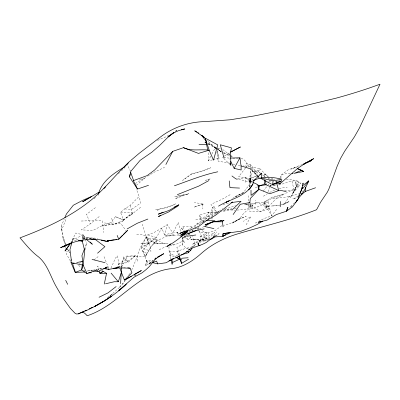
<?xml version="1.0" encoding="UTF-8"?>
<svg xmlns="http://www.w3.org/2000/svg" width="400" height="400" viewBox="0 0 400 400"><rect width="100%" height="100%" fill="white"/><g stroke="black" fill="none" stroke-linecap="round" stroke-linejoin="round"><path stroke-width="0.3" stroke-dasharray="2 1.5" d="M264.38 177.16L264.4 174.06L268.54 176.425M249.8 187.055L249.905 178.515L257.705 175.595L252.26 169.83M249.945 187.04L250.575 168.665M212.635 216.305L212.55 219.33L211.03 218.43M212.65 215.7L212.66 207.285L214.335 206.715L216.535 212.385L209.505 217.53L212.66 207.285L216.535 212.385L218.31 211.86M245.115 182.385L245.3 177.725L237.35 178.835L249.68 182.035L252.63 181.065M255.605 204.37L255.78 200.27M65.485 244.65L63.1 239.23L61.71 229.945L66.45 218.125M249.89 187.1L250.46 178.18L253.96 180.385M251.91 170.115L252.57 171.145L249.68 182.035L250.51 169.27M137.265 261.18L137.675 256.27M149.16 243.765L148.93 243.195L140.965 243.345L149.115 242.785L150.98 251.2L141.515 247.955L148.93 243.195L156.415 237.52L161.73 228.13L167.225 224.64L172.855 232.95L177.135 232.5L181.28 233.755M280.505 178.3L280.905 175.255L288.5 169.625L297.42 166.83L291.275 169.055L301.655 164.675M125.945 256.495C126.505 254.73 137.635 258.34 135.545 255.49L125.945 256.495L128.105 262.385L118.53 264.195L119.445 266.915M200.16 240.195L200.95 239.78L200.095 236.865L207.165 235.09L200.95 239.78L196.685 239.09L190.865 239.33L200.03 240.01L199.665 241.5L207.8 238.04L200.405 240.225L200.03 240.01L192.1 244.425L199.665 241.5L214.52 232.345L211.43 236.01L208.155 238.205L200.405 240.225L190.865 239.33L189.575 234.055L182.215 237.99L182.725 241.14L182.21 244.62L176.84 247.38L179.81 254.45L181.49 253.865M76.385 240.475L72.845 240.06L73.095 238.38L75.79 233.02L83.24 234.905L84.955 238.835M82.63 238.885L83.24 234.905M153.585 260.255L145.605 265.855L146.675 260.24L152.88 260.755M249.68 182.035L250.43 178.375L257.705 175.595L251.145 169.825M212.49 159.865L208.315 160.895L208.995 157.61L207.965 151.47M121.695 266.96L123.855 256.74L120.88 266.74M85.03 249.75L86.505 243.41L84.98 247.495M180.235 231.21L180.02 228.69L178.305 222.47L172.855 232.95L164.585 234.72L167.225 224.64M145.605 265.855L146.865 261.3L146.675 260.24L148.245 264.17L151.03 263.13M72.1 241.925L73.095 238.38L78.265 239.945M250.325 207.6L249.325 211.09L259.965 211.755L267.865 209.14L268.26 206.82L268.185 201.815L256.895 202.7L248.97 204.445L245.555 203.885L252.265 208.925L260.41 205.73L268.185 201.815M229.79 163.16L218.09 161.185L219.045 158.25L217.06 149.915M251.14 165.555L250.245 167.01L257.42 173.055L250.6 164.755L250.18 165.27L250.245 167.01L259.665 168.525L258.615 171.76L260.15 173.09L257.935 170.55L253.53 172.03L258.615 171.76L257.935 170.55M268.14 191.675L269.89 187.32M270.11 186.775L270.765 185.14L275.765 185.47L269.785 185.2M131.73 270.055L136.315 258.9C138.77 250.355 142.62 242.115 147.825 234.91L153.995 232.55L161.73 228.13L164.585 234.72M221.835 225.68L215.02 230.615L207.88 232.705L206.555 232.705L203.19 240.855L197.91 243.34M198.945 226.875L198.29 228.445L196.795 229.41M258.415 221.465L263.645 218.735L271.665 215.79L269.97 209.24L264.835 204.165L262.86 203.1L264.265 201.995L272.4 198.215L282.885 197.725L291.535 196.115L295.84 187.255M61.71 229.945L61.37 225.885L64.16 219.265M110.97 268.065L115.605 257.845L117.665 255.9L118.895 266.57L119.965 266.965M286.29 179.445L288.62 178.965L297.765 181.145L300.435 183.105L298.925 186.235L297.69 187.625M73.095 238.38L71.07 242.13M136.695 234.61L141.325 234.4L145.145 235.92L146.295 236.8L141.17 247.275L148.93 243.195L146.295 236.8L142.21 224.21M296.185 186.82L292.77 193.18L297.28 188.085M296.455 186.27L298.63 181.87L296.955 185.1M208.315 160.895L210.86 156.045M211.99 153.89L215.095 147.965L207 140.24M203.155 222.105L208.345 212.205L216.74 212.245L218.475 211.745M83.395 239.085L83.95 238.045L82.36 235.17L72.845 240.06M135.795 256.54L139.4 256.245L145.33 256.735L151.225 246.38L157.08 240.365L152.175 245.135L157.96 240.225L166.03 236.66L174.78 234.845L164.89 235.325L174.23 235.31L180.255 234.81M150.9 246.465L145.33 256.735M291.535 196.115L296.53 187.305M199.665 241.5L200.405 240.225M246.125 224.845L250.955 216.495L243.285 221.395M128.67 275.26L130.56 272.155M302.235 192.225L304.12 189.145M121.44 267.04L126.47 258.845L126.85 259.2M269.97 209.24L263.935 206.835L283.245 204.76L284.79 203.585L289.17 196.55L299.13 193.845M250.57 205.625L248.055 209.61L243.89 213.09L239.795 218.47L232.65 223L241.345 218.1M292.77 193.18L296.495 187.255M98.06 195.3L98.685 194.365M192.485 230.095L191.805 231.055L194.71 230.245M194.525 227.21L197.24 223.36L204.755 219.625L212.715 213.28M71.625 242.14L72.355 241.155L71.335 241.845M185.77 234.305L183.545 237.28L188.455 239.61L192.075 235.89M112.04 221.18L115.46 216.645L123.45 220.105L132.525 213.585L130.78 215.1L141.365 206.7M221.32 151.995L220.245 151.48L221.16 150.27M276.625 209.42L271.665 215.79L264.835 204.165L264.265 201.995L272.995 196.735L283.745 194.25L276.26 198.62L268.26 206.82L259.965 211.755L251.16 204.69L256.895 202.7L268.26 206.82L264.265 201.995M245.43 168.04L238.67 176.7L249.905 178.515L250.285 183.35L243.535 192.445L231.175 199.11M245.805 167.555L246.93 166.115L247.865 166.94M149.115 242.785L142.86 250.745L145.265 256.575L147.26 253.25L144.11 252.615L141.27 249.68M263.2 191.11L269.165 183.57M190.46 228.905L192.345 226.56L182.985 226.86L181.565 228.11L183.58 231.075M125.455 280.37L119.2 287.69L124.5 281.73M214.17 235.15L216.865 231.945M203.245 222.205L208.545 215.92L208.345 212.205L217.77 212.43M199.665 215.005L199.795 218.37L202.865 222.655L199.665 215.005L208.345 212.205M199.15 225L200.255 223.735L197.24 223.36M111.6 222.24L102.28 225.605L92.98 230.425L81.28 229.88L90.22 223.935L100.325 215.655M294.65 202.725L290.015 207.405L291.865 205.875M130.11 205.455L132.345 212.43L123.45 220.105L120.555 212.295L124.795 208.895L130.11 205.455L139.04 196.54L136.38 189.05M118.39 173.76L119.725 172.475M121.505 170.765L125.06 167.345M297.535 185.87L300.435 183.105M119.405 287.475L109.865 296M296.365 186.95C289.455 192.625 280.7 195.265 272.4 198.215M134.59 275.995L136.405 274.4L134.525 275.93M136.28 185.36L145.615 177.45M185.93 234.535L190.03 230.965M153.02 260.7L148.565 264.555L150.895 262.63M94.045 198.735L96.275 196.825M67.57 251.635L68.995 250.42M267.85 182.615L269.745 181.035M93.99 259.95L98.08 256.65M191.5 247.55L195.275 244.585L197.385 243.59M109.835 296.045L112.52 293.96L108.325 297.155M175.745 131.16L176.635 130.485L175.08 131.425M95.455 207.635L86.33 214.475L86.815 214.625L90.22 223.935M175.205 131.56L176.635 130.485M192.175 230.995L195.555 228.47M127.735 261.31L135.545 255.49L128.105 262.385L123.135 256.57M215.66 236.145L219.085 233.695L215.015 235.915M107.095 298.095L108.94 296.74M214.96 214.33L218.825 211.51M219.31 211.16L222.69 208.695M224.095 156.37L222.595 157.4L229.95 164.47M224.595 156.025L229.605 152.58L230.01 156.82M123.235 219.895L132.525 213.585M118.53 264.195L126.47 258.845M200.095 236.865L206.555 232.705L201.665 230.565M298.225 195.95L293.04 199.245L297.465 197.26M147.68 176.19L154.385 172.105L164.61 167.345M79.27 263.415L80.755 262.515M187.94 229.88L196.16 224.905L204.335 221.305M263.345 196.235L267.53 193.695M269.625 192.425L275.16 189.945M168.86 135.185L166.785 136.44L156.78 140.71M232.65 223L239.14 219.155L246.21 216.38C238.3 218.54 231.77 224.125 223.565 225.255M135.285 183.55L144.585 178.075L138.76 179.64M252.59 180.885L250.995 181.81L245.3 177.725L252.66 181.835M230.105 194.695L221.58 199.505L213.17 203.315L210.885 204.825L214.335 206.715M188.71 234.375L183.545 237.28L185.985 236.88M204.245 226.385L199.935 228.79L197.61 229.435M283.245 204.76L289.06 201.57L281.3 204.585M255.275 223.11L257.89 221.74M243.76 192.505L234.635 196.98L243.235 192.755M284.79 203.585L289.06 201.57M169.74 245.73L175.25 244.635L182.725 241.14M159.09 249.7L166.675 246.34M210.265 238.275L203.645 241.18L208.38 239.875M183.615 195.045L175.04 198.75L188.99 193.73L174.845 196.63L188.99 193.73M257.26 186.895L255.625 187.565L257.375 187.095M216.535 212.385L218.765 211.53M203.46 204.065L193.875 207.245L203.46 204.065L194.32 202.515M185.94 234.33L187.055 233.94M297.765 181.145C290.42 179.555 284.115 184.535 276.95 185.21M224.895 209.19L235.525 205.655M86.935 271.17L88.755 270.565L94.735 269.745M184.835 248.685L177.34 251.155L168.5 251.37L171.335 253.855L176.09 256.79M176.1 255.59L179.81 254.45M223.64 210.285L232.035 208.74M223.68 210.255L225.415 209.76L234.74 210.155M232.145 209.255L221.39 211.825M234.49 208.59L236.245 208.09L235.045 208.275M199.795 218.37L208.545 215.92M208.83 239.395L203.19 240.855L198.72 229.475M182.49 237.275L184.51 243.15L182.215 237.99L182.21 244.62L186.435 248.295L192.805 246.655L195.275 244.585L192.29 236.47M117.14 267.01L118.895 266.57L123.02 267.155M213.085 159.72L219.045 158.25L216.63 151.965M102.325 268.22L97.725 269.34L101.24 268.72M223.065 204.415L230.135 202.82M185.295 230.555L188.215 229.9M195.785 219.895L204.36 218.27M272.785 206.05L279.475 204.9M279.11 188.465L287.225 187.145M158.22 209.4L157.7 209.48L166.705 207.305L175.67 203.875L167.69 207.67L155.51 209.715M192.67 246.43L194.505 246.15M194.765 228.805L198.29 228.445L197.39 227.84M87.22 238.97L84.665 236.325L82.36 235.17L82.485 238.415L88.24 237.83L94.33 238.035L97.935 238.955M157.725 243.49L155.575 243.47L146.295 236.8L146.88 238.76L155.625 238.935L157.14 243.865L166.12 243.24L168.88 243.8M93.435 270.185L88.755 270.565L92.26 270.905M237.14 210.065L244.835 209.545L252.94 205.92L252.265 208.925L251.165 207.435M157.14 243.865L165.91 243.54M81.28 221.025L90.945 220.725M208.11 144.36L210.545 144.34M120.555 212.295L132.345 212.43M91.89 220.69L102.375 220.85L103.645 232.525M206.555 232.705L200.01 232.57L198.33 230.125M269.615 185.11L270.765 185.14M232.865 158.635L238.415 158.845M284.42 190.26L294.28 190.675L291.835 180.86M290.255 173.325L287.265 173.19L280.905 175.255L281.045 177.605M278.395 181.255L276.115 181.135L277.095 181.71M246.93 166.115L243.125 165.855M240.23 165.645L236.965 165.34M82.485 238.415L85.48 238.63M86.075 238.67L87.875 238.8M124.795 208.895L131.52 209.4L140.765 202.98L139.04 196.54M241.025 158.715L242.705 158.865L244.58 160.195L250.585 168.055M104.48 222.945L113.795 224.08L120.96 223.66L125.855 230.485M223.785 157.53L229.145 158.095L229.94 159.72M172.355 244.255L175.25 244.635M123.61 267.24L125.375 267.49M271.645 179.45L274.645 179.9M244.405 204.535L249.285 205.325M251.72 205.725L252.94 205.92L251.235 205.45M278.74 180.57L279.885 180.77M217.62 148.055L220.59 148.58M91.08 238.45L88.24 237.83L91.205 238.54M216.41 147.87L220.385 148.765M150.925 262.255L146.865 261.3L141.515 247.955M83.415 270.325L85.175 270.745M91.445 238.44L82.41 236.255L85.715 238.92M250.6 164.755L246.06 163.6L249.315 167.375M246.12 204.04L250.67 205.295M223.685 152.485L224.72 152.775M180.385 235.555L178.17 234.89L177.135 232.5L182.71 234.37M147.825 234.91L156.415 237.52L149.08 243.14L146.295 236.8M207.92 143.29L211.81 144.605L216.215 147.99M186.435 248.295L188.7 249.09M272.305 179.915L268.885 178.695L270.56 179.405M275.73 181.14L276.87 181.545M252.6 182.405L250.995 181.81L250.43 178.375M233.11 164.005L234.8 164.64M220.245 151.48L221.38 151.96M223.66 152.91L229.925 155.53M230.495 155.77L233.255 157.075M170.805 259.06L169.81 254.905L174.8 256.99M275.58 181.54L276.695 182.015M115.46 216.645L123.45 220.105M198.405 229.135L197.32 228.66L197.99 229.64M216.22 148.47L207.73 142.835M223.475 153.025L231.025 156.625M208.165 143.955L215.84 148.135M155.575 243.47L146.88 238.76L147.685 241.64M271.13 177.9L274.755 179.97M155.625 238.935L163.13 243.325M289.17 196.55L292.265 198.37M229.88 154.93L221.775 148.79M230.345 155.24L232.205 156.485M216.01 148.33L213.97 146.96L215.095 147.965L215.535 149.105M216.52 148.67L221.105 151.755L216.705 148.365M216.78 148.725L221.105 151.755L216.32 148.11M177.135 232.5L180.59 235.075M262.48 174.865L266.215 177.705M184.15 236.095L188.455 239.61M100.965 269.395L97.305 266.065L98.68 269.95M101.42 269.815L102.795 271.06M130.895 171.245L130.135 170.52L127 164.08M259.665 168.525L267.625 176.36L264.4 174.06L264.875 177.03M78.63 265.225L81.15 267.94M258.02 177.055L251.755 170.205M254.64 172.5L258.095 177.05M190.48 230.755L191.145 231.69M181.565 228.11L183.54 230.95M278.66 183.855L279.29 184.91M70.41 260.995L66.695 254.565L66.16 250.89M207.88 232.705L208.795 234.325M67.505 248.965L69.55 252.685L67.555 248.99M269.435 180.105L270.33 182.07M104.045 256.69L108.84 268.565M171.06 255.06L169.04 250.425L168.94 246.21M85.2 239.4L86.975 243.51M179.175 255.78L177.34 251.155L178.735 255.68M169.81 254.905L171.17 258.345M111.545 218.25L113.12 222.32M182.985 226.86L184.46 230.7M267.975 177.365L268.505 178.87M65.755 244.48L62.71 235.535L61.37 225.885M180.55 232.38L181.02 234.135M63.425 237.635L65.275 244.765M248.97 204.445L248.32 200.25L248.305 195.76M202.205 204.275L202.9 208.945M65.63 247.215L65.805 248.44M217.03 151.1L218.09 161.185M191.77 173.83L182.66 180.345L191.835 173.9L201.51 171.29L210.765 167.79L201.095 171.31L191.77 173.83M123.425 220.74L113.3 224.38L102.28 225.605L113.305 224.335L123.425 220.74M210.12 178.905L205.555 180.31L210.12 178.905"/><path stroke-width="0.6" d="M286.23 191.615L281.535 190.57L278.745 190.545L264.34 183.98L264.365 179.64M280.23 206.81L280.305 201.44M84.93 272.015L75.155 272.365L71.055 262.64L71.125 259.735M181.29 254.73L188.265 252.77L188.315 250.92L186.13 252.025M120.585 283.665L121.57 267.565M250.79 206.985L249.875 202.57L250.255 198.57L258.885 189.37L259.03 185.885L255.82 183.6L253.135 182.605M198.335 242.95L198.22 245.11L198.1 242.865M230.45 232.68L222.93 236.205L223.065 233.645L229.765 232.615M300.985 195.03L305.26 191.46L305.635 187.185M148.56 185.315L137.495 189.045L129.59 177.005L130.045 174.02M272.565 184.44L281.715 180.8L272.195 184.53L272.565 184.44L273.115 180.865L281.905 179.26C272.58 176.905 261.835 175.945 253.175 180.82M230.585 162.875L230.815 165.3L230.68 152.055L231.4 147.82L220.27 144.79L224.09 158.115M298.125 198.625L301.985 188.63L303.15 183.065L302.705 184.15M104.255 284.085L106.565 273.295L103.25 271.48L99.665 272.725L99.075 271.06M129.59 177.005L130.895 171.245L140.085 160.38L151.89 152.17L159.555 145.54L168.515 136.69L173.96 132.5M74.3 263.085L72.495 263.465L75.405 272.35L81.65 269.9L83.275 265.145L71.055 262.64M71.935 242.515L69.945 249.61L71.335 260.325M98.405 194.125C101.65 181.54 113.44 173.315 124.205 167.185M248.38 189.885L249.775 188.885L252.875 184.035L253.96 180.385L261.78 173.13L261.345 178.04L273.115 180.865M171.625 259.49L172.755 262.355L172.085 264.405L170.945 259.655M105.505 283.795L114.215 281.75L118.31 281.75L121.395 272.38L119.815 268.005M189.615 249.035L188.675 249.78C194.325 246.64 200.86 245.69 206.445 242.37L213.595 236.99L214.195 235.365M84.545 248.66L81.93 255.665L82.73 261.31L81.65 269.9L87.055 273.655L96.945 269.9L98.1 271.47L107.5 266.965L105.2 267.525M64.86 217.61L66.395 214.035L73.305 205.245L82.545 200.415L91.78 196.36L82.615 201.79L99.255 192.025M298.535 196.535L299.275 194.84M299.765 193.71L301.985 188.63L301.9 187.475M165.885 164.505L172.69 151.39L183.48 147.67C191.6 151.56 200.81 148.945 209.175 150.185L213.515 160.185L217.73 144.885L205.25 138.155L207.655 149.625M83.115 239.605L82.28 241.16L84.76 250.905L83.1 265.89M239.935 157.79L241.06 165.9L241.145 169.975L234.165 168.38L239.935 157.79L230.345 158.065M188.265 252.77L190.97 249.885L192.19 247.73M223.085 226.845L222.43 221.79L223.395 220.36M68.715 245.585L65.015 251.01L70.89 243.13M69.39 244.6L70.06 243.61M301.7 194.405L304.28 190.625L308.79 180.93L302.28 185.965M233.11 214.58L240.315 204.26L249.875 202.57M308.09 181.93L308.79 180.93L302.655 188.7L301.985 188.63M252.875 184.035C245.83 196.925 230.02 198.95 218.49 206.165M296.565 201.05L302.375 193.32L301.335 193.975M295.475 202.71L298.02 199.315L292.38 206.915L286.37 211.235L276.44 214.525L267.03 220.105L258.355 222.305L260.675 221.385M124.33 167.2L128.4 162.9M155.1 258.79L155.785 258.05M172.69 151.39L154.61 170.025L147.19 175.585L133.35 180.64L137.495 189.045M103.9 188.59L105.605 186.895M119.59 238.265L122.67 235.205M123.55 234.33L127.515 230.4L118.725 239.38L107.06 240.86L114.42 239.775M232.38 209.645L241.035 201.32L231.11 202.55M126.465 283.975C117.115 292.97 106.295 300.3 94.825 306.315L103.635 301.33L95.475 306.05L87.075 310.22L78.455 313.865L76.42 313.97L75.125 313.345L70.405 308.425L62.685 297.65L56.265 286.685C50.29 276.25 47.235 263.06 37.015 255.72C30.535 250.595 25.39 244.06 20 237.855C44.76 228.56 69.245 217.48 90.085 200.94C104.555 189.37 115.785 174.465 129.21 161.8L139.16 153.35L159.29 137.895C172.245 127.65 188.23 121.94 204.74 121.615L230.055 119.795L254.09 115.965L301.67 106.47L336.16 98.145A435.235 309.59 -1.1 0 0 369.285 88.025L380 84.25L359.285 128.29L354.4 136.875L344.69 151.2L340.565 158.415L337.16 166.245L328.795 189.225L327.265 192.25L320.69 202.045L316.585 209.71C290.43 220.155 262.87 226.205 235.995 234.39C223.505 238.385 211.58 244.41 201.685 253.105C193.695 260.255 184.495 266.46 173.755 268.39L173.485 268.445C138.425 270.945 119.12 305.395 87.17 315.75C85.73 314.24 84.085 312.035 81.735 312.275M279.06 182.86L280.045 183.435L280.865 182.975L297.455 168.585L305.505 163.065L303.975 164.09L313.71 158.655L302.835 164.58L311.44 160.6L303.955 163.72M154.8 259.16L156.135 258.005L149.51 266.41L146 269.665L142.045 272.835L133.795 277.345L118.8 290.595L125.115 285.14M97.53 253.215L104.905 246.665L95.06 239.32L93.855 239.025M155.09 259.17L163.78 253.68L157.38 257.175M186.57 230.98L182.005 234.645L187.245 230.725M116.16 286.55L107.97 292.89L99.02 297.265M276.77 183.485L278.745 190.545L269.895 193.735L258.885 189.37L251.045 195.34L251.005 190.15M173.77 132.635L168.035 136.925L173.065 133.17L178.57 130.65L184.805 128.96L181.305 129.615M215.195 236.49L211.93 238.9L209.565 239.55M232.75 201.875L215.775 215.065L206.655 220.415L199.13 226.1L190.175 230.09L180.69 232.895L184.515 231.365M180.685 236.815L187.675 231.72C181.04 237.005 174.44 242.445 166.915 246.45L170.87 243.78M186.7 231.085L180.78 235.38L187.37 230.695M207.975 219.195L208.98 218.5M99.665 272.725L100.025 273.67L103.25 271.48M66.22 245.29L63.665 247.01L71.69 242.68L60.56 247.75C74.57 240.465 90.92 236.7 106.395 241.19M178.12 205.885L168.61 211.98L158.43 216.585L160.56 215.425M228.13 201.02L226.045 202.345L229.275 200.665M262.765 221.02L257.325 224.45L249.39 228.075L241.19 231.185L223.065 233.645L222.765 236.375L225.815 234.62M81.74 261.915L82.73 261.31L76.71 262.58M259.745 174.365L261.275 173.435M188.315 250.92L180.945 255.38L168.925 260.855M178.91 256.245L181.545 263.4L188.585 259.165M222.43 221.79L212.49 221.85L204.49 226.485L213.99 228.605M134.56 274.435L141.365 270.54L124.46 280.13L121.395 272.38M222.93 236.205L225.06 235M131.39 276.235L124.46 280.13L131.94 272.815L130.09 268.165L127.735 267.825M127.105 228.95L137.26 223.265L147.92 219.035M190.02 250.405L190.97 249.885M208.92 180.565L198.795 186.08L177.3 194.68M80.91 312.535L78.455 313.865M89.14 308.955L92.33 307.26M230.68 152.055L240.4 146.975L230.685 152.02M174.105 207.2L178.91 204.805L169.06 210.45L158.27 214.185L163.245 212.14M172.755 262.355L179.785 259.075L180.835 260.075L181.545 263.4M171.35 259.605L173.615 258.59L166.015 262.775L157.69 263.865L152.085 262.53M82.005 312.055L83.655 311.34M84.75 310.865L86.395 310.15M258.895 186.22L264.34 183.98M301.75 170.255L294.235 173.325L303.55 171.48L302.2 170.565M194.63 230.965L187.555 233.84L196.25 230.655M212.49 221.85L205.06 224.78L213.865 221.7L218.63 221.03M174.385 185.8C188.73 180.74 202.905 174.885 217.82 171.79M151.585 262.925L156.6 261.06L157.69 263.865M305.26 191.46L315.635 187.735M107.67 241.73L108.535 241.42L107.555 241.41L107.67 241.73L101.175 240.18M195.175 230.745L204.24 228.86M272.195 184.53L280.865 182.975M259.03 185.885L266.115 184.76L265.45 180.595M198.795 245.495L200.02 245.31M115.645 239.59L116.87 239.41M219.82 220.86L221.605 220.61M186.65 236.285L195.86 234.98M113.07 268.32L118.955 267.545L108.78 269.38L103.575 268.505M213.865 221.7L224.095 220.515M113.17 268.43L119.32 267.92L130.09 268.165M95.775 269.995L96.945 269.9M188.155 257.76L182.025 258.215L180.835 260.075L179.175 255.78M213.595 236.99L222.39 236.415M100.025 273.67L106.565 273.295M198.995 144.44L206.895 144.37M88.53 272.755L91.475 272.795M205.97 220.585L214.945 220.775M292.045 173.405L293.24 173.455M239.58 188.07L229.94 187.64L229.215 180.885M157.65 210.575L157.94 210.59M90.87 239.015L95.06 239.32L93.355 238.945M93.425 271.02L98.1 271.47M78.155 240.68L82.28 241.16L80.56 240.64M104.815 268.625L106.64 268.84M107.85 268.985L109.065 269.13M92.98 238.96L95.355 239.53M92.045 259.41L105.11 262.705M241.06 165.9L251.935 169.295M206.75 142.9L205 142.32L206.585 143.14M237.31 179.34L235.635 178.735L231.94 175.935M301.2 170.05L297.35 168.61L303.55 171.48M183.48 147.67L198.455 153.395L209.175 150.185L205.25 138.155L205.755 139.245M175.905 257.455L179.785 259.075L176.615 257.12M298.07 187.17L296.375 186.34L295.675 181.87M260.575 178.22L271.61 184.235M196.765 131.985L194.735 130.81L204.565 137.585L201.85 135.3M197.78 132.57L198.795 133.155M86.19 239.3L92.33 244.255L90.2 242.055M111.11 273.13L118.31 281.75M201.685 135.475L206.145 141.105M258 176.1L259.18 178.1M65.685 280.325L67.685 284.35M230.73 161.345L234.165 168.38M83.69 266.335L87.055 273.655M117.16 235.4L118.71 239.14M130.62 172.215L133.73 180.945M302.15 187.275L302.655 188.7M257.85 184.83L258.885 189.37M286.57 210.245L286.37 211.235L286.91 210.59L287.93 207.235L286.57 210.245M111.38 296.3L103.155 301.68L111.38 296.3"/></g></svg>
